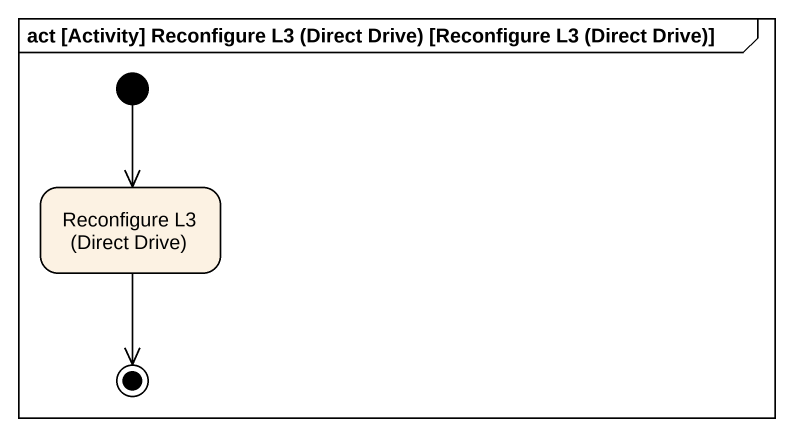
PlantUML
@startuml
mainframe act [Activity] Reconfigure L3 (Direct Drive) [Reconfigure L3 (Direct Drive)]
hide empty description
state "Reconfigure L3 (Direct Drive)" as Reconfigure_L3_Direct_Drive
[*] --> Reconfigure_L3_Direct_Drive
Reconfigure_L3_Direct_Drive --> [*]
@enduml
